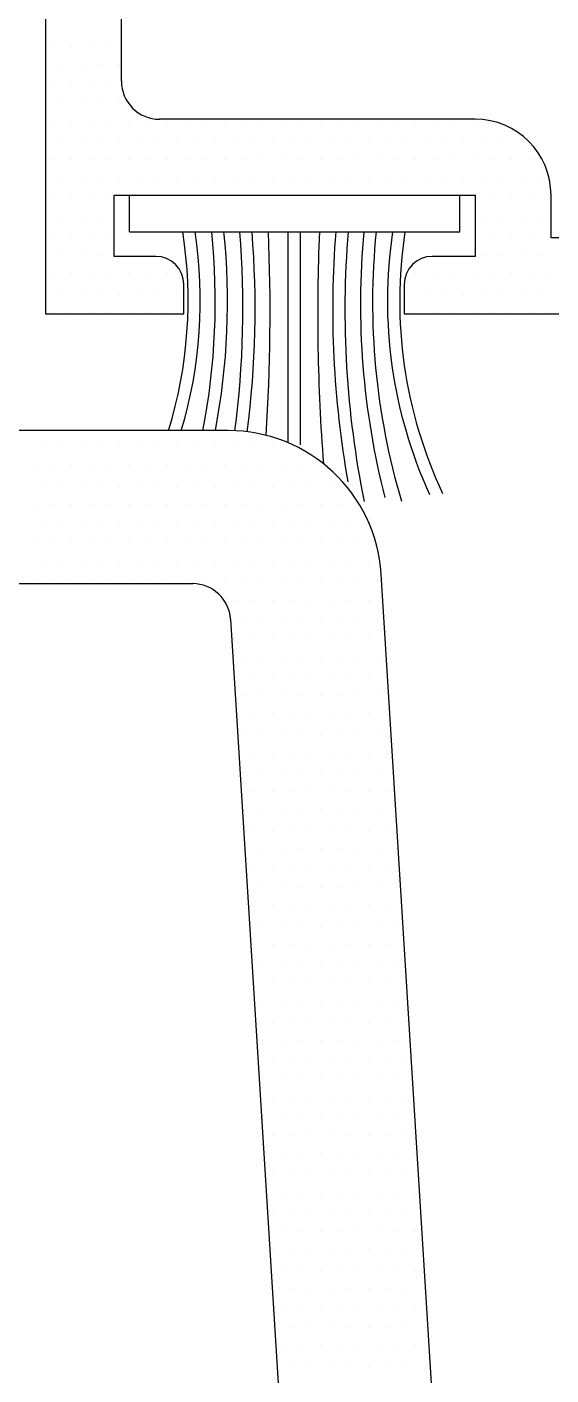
# Model space of a CAD drawing. Header units: inches. Extents: x 3.8 to 36.3, y 0.9 to 43.6.
# Drawn here: x 26.116 to 26.544, y 8.643 to 9.744 of the extents above; entities that cross this region are included whole.
import ezdxf

# ---------------------------------------------------------------- set-up
doc = ezdxf.new("R2010")
doc.units = ezdxf.units.IN
doc.header["$MEASUREMENT"] = 0
doc.layers.add('R-SWTS-DET1', color=1, linetype='Continuous')
doc.layers.add('R-SWTS-PAT1', color=5, linetype='Continuous')

msp = doc.modelspace()

# ---------------------------------------------------------------- linework, layer by layer
at = {"layer": 'R-SWTS-DET1', "lineweight": 30}
for p, q in [((26.13092, 10.60282), (26.13092, 9.50982)), ((26.19292, 9.69982), (26.19292, 10.17482)), ((26.48192, 9.66882), (26.22392, 9.66882)), ((26.18692, 9.55682), (26.18692, 9.60682)), ((26.18692, 9.60682), (26.48192, 9.60682)), ((26.48192, 9.60682), (26.48192, 9.55682)), ((26.54392, 9.57182), (26.54392, 9.60682)), ((26.63092, 9.57182), (26.54392, 9.57182)), ((26.22092, 9.55682), (26.18692, 9.55682)), ((26.48192, 9.55682), (26.44692, 9.55682)), ((26.24392, 9.50982), (26.24392, 9.53382)), ((26.42392, 9.53382), (26.42392, 9.50982)), ((26.13092, 9.50982), (26.24392, 9.50982)), ((26.42392, 9.50982), (26.63092, 9.50982)), ((26.28025, 9.41457), (24.39005, 9.41457)), ((26.28025, 9.41457), (26.28025, 9.41457)), ((26.50499, 7.6975), (26.40505, 9.29737)), ((24.92605, 9.28957), (26.25113, 9.28957)), ((26.28207, 9.2605), (26.37193, 7.8225))]:
    msp.add_line(p, q, dxfattribs=at)
at = {"layer": 'R-SWTS-DET1'}
for p, q in [((26.19942, 9.57682), (26.19942, 9.60682)), ((26.19942, 9.60682), (26.46942, 9.60682)), ((26.46942, 9.57682), (26.46942, 9.60682)), ((26.19942, 9.57682), (26.46942, 9.57682)), ((26.32883, 9.57682), (26.32883, 9.40474)), ((26.33883, 9.57682), (26.33883, 9.40303))]:
    msp.add_line(p, q, dxfattribs=at)
at = {"layer": 'R-SWTS-DET1', "lineweight": 30}
for centre, radius, start, end in [((26.22392, 9.69982), 0.031, 179.99982, 270), ((26.48192, 9.60682), 0.062, 0.00035, 89.99946), ((26.22092, 9.53382), 0.023, 0.00123, 89.99702), ((26.44692, 9.53382), 0.023, 90.00298, 179.99877), ((26.28024, 9.28951), 0.12506, 3.60486, 89.9927), ((26.25113, 9.25857), 0.031, 3.57585, 90)]:
    msp.add_arc(centre, radius, start, end, dxfattribs=at)
at = {"layer": 'R-SWTS-DET1'}
for centre, radius, start, end in [((25.88611, 9.521), 0.36131, 342.86841, 8.88749), ((25.88615, 9.52099), 0.37127, 343.34337, 8.64891), ((25.71308, 9.51988), 0.5565, 349.09183, 5.87289), ((25.71313, 9.51987), 0.56646, 349.2866, 5.7701), ((25.52198, 9.51394), 0.77017, 352.57785, 4.68317), ((25.52204, 9.51393), 0.78012, 352.61143, 4.62376), ((24.73598, 9.51089), 1.57841, 356.35979, 2.39405), ((27.97199, 9.51011), 1.61872, 177.63817, 184.34382), ((27.16519, 9.51321), 0.79968, 175.43766, 190.12296), ((27.16516, 9.51321), 0.78965, 175.37929, 191.4361), ((27.02458, 9.51788), 0.63636, 174.68508, 194.36775), ((26.96845, 9.51923), 0.57036, 174.20433, 196.52509), ((26.79019, 9.52038), 0.37995, 171.45668, 204.56241), ((26.79016, 9.52037), 0.36992, 171.22226, 205.12883)]:
    msp.add_arc(centre, radius, start, end, dxfattribs=at)
at = {"layer": 'R-SWTS-PAT1'}
for p, q in [((26.13661, 9.72933), (26.13661, 9.72933)), ((26.15224, 9.72933), (26.15224, 9.72933)), ((26.16786, 9.72933), (26.16786, 9.72933)), ((26.18349, 9.72933), (26.18349, 9.72933)), ((26.14443, 9.71371), (26.14443, 9.71371)), ((26.16005, 9.71371), (26.16005, 9.71371)), ((26.17568, 9.71371), (26.17568, 9.71371)), ((26.1913, 9.71371), (26.1913, 9.71371)), ((26.13661, 9.69808), (26.13661, 9.69808)), ((26.15224, 9.69808), (26.15224, 9.69808)), ((26.16786, 9.69808), (26.16786, 9.69808)), ((26.18349, 9.69808), (26.18349, 9.69808)), ((26.14443, 9.68246), (26.14443, 9.68246)), ((26.16005, 9.68246), (26.16005, 9.68246)), ((26.17568, 9.68246), (26.17568, 9.68246)), ((26.1913, 9.68246), (26.1913, 9.68246)), ((26.13661, 9.66683), (26.13661, 9.66683)), ((26.15224, 9.66683), (26.15224, 9.66683)), ((26.16786, 9.66683), (26.16786, 9.66683)), ((26.18349, 9.66683), (26.18349, 9.66683)), ((26.19911, 9.66683), (26.19911, 9.66683)), ((26.21474, 9.66683), (26.21474, 9.66683)), ((26.23036, 9.66683), (26.23036, 9.66683)), ((26.24599, 9.66683), (26.24599, 9.66683)), ((26.26161, 9.66683), (26.26161, 9.66683)), ((26.27724, 9.66683), (26.27724, 9.66683)), ((26.29286, 9.66683), (26.29286, 9.66683)), ((26.30849, 9.66683), (26.30849, 9.66683)), ((26.32411, 9.66683), (26.32411, 9.66683)), ((26.33974, 9.66683), (26.33974, 9.66683)), ((26.35536, 9.66683), (26.35536, 9.66683)), ((26.37099, 9.66683), (26.37099, 9.66683)), ((26.38661, 9.66683), (26.38661, 9.66683)), ((26.40224, 9.66683), (26.40224, 9.66683)), ((26.41786, 9.66683), (26.41786, 9.66683)), ((26.43349, 9.66683), (26.43349, 9.66683)), ((26.44911, 9.66683), (26.44911, 9.66683)), ((26.46474, 9.66683), (26.46474, 9.66683)), ((26.48036, 9.66683), (26.48036, 9.66683)), ((26.49599, 9.66683), (26.49599, 9.66683)), ((26.14443, 9.65121), (26.14443, 9.65121)), ((26.16005, 9.65121), (26.16005, 9.65121)), ((26.17568, 9.65121), (26.17568, 9.65121)), ((26.1913, 9.65121), (26.1913, 9.65121)), ((26.20693, 9.65121), (26.20693, 9.65121)), ((26.22255, 9.65121), (26.22255, 9.65121)), ((26.23818, 9.65121), (26.23818, 9.65121)), ((26.2538, 9.65121), (26.2538, 9.65121)), ((26.26943, 9.65121), (26.26943, 9.65121)), ((26.28505, 9.65121), (26.28505, 9.65121)), ((26.30068, 9.65121), (26.30068, 9.65121)), ((26.3163, 9.65121), (26.3163, 9.65121)), ((26.33193, 9.65121), (26.33193, 9.65121)), ((26.34755, 9.65121), (26.34755, 9.65121)), ((26.36318, 9.65121), (26.36318, 9.65121)), ((26.3788, 9.65121), (26.3788, 9.65121)), ((26.39443, 9.65121), (26.39443, 9.65121)), ((26.41005, 9.65121), (26.41005, 9.65121)), ((26.42568, 9.65121), (26.42568, 9.65121)), ((26.4413, 9.65121), (26.4413, 9.65121)), ((26.45693, 9.65121), (26.45693, 9.65121)), ((26.47255, 9.65121), (26.47255, 9.65121)), ((26.48818, 9.65121), (26.48818, 9.65121)), ((26.5038, 9.65121), (26.5038, 9.65121)), ((26.51943, 9.65121), (26.51943, 9.65121)), ((26.13661, 9.63558), (26.13661, 9.63558)), ((26.15224, 9.63558), (26.15224, 9.63558)), ((26.16786, 9.63558), (26.16786, 9.63558)), ((26.18349, 9.63558), (26.18349, 9.63558)), ((26.19911, 9.63558), (26.19911, 9.63558)), ((26.21474, 9.63558), (26.21474, 9.63558)), ((26.23036, 9.63558), (26.23036, 9.63558)), ((26.24599, 9.63558), (26.24599, 9.63558)), ((26.26161, 9.63558), (26.26161, 9.63558)), ((26.27724, 9.63558), (26.27724, 9.63558)), ((26.29286, 9.63558), (26.29286, 9.63558)), ((26.30849, 9.63558), (26.30849, 9.63558)), ((26.32411, 9.63558), (26.32411, 9.63558)), ((26.33974, 9.63558), (26.33974, 9.63558)), ((26.35536, 9.63558), (26.35536, 9.63558)), ((26.37099, 9.63558), (26.37099, 9.63558)), ((26.38661, 9.63558), (26.38661, 9.63558)), ((26.40224, 9.63558), (26.40224, 9.63558)), ((26.41786, 9.63558), (26.41786, 9.63558)), ((26.43349, 9.63558), (26.43349, 9.63558)), ((26.44911, 9.63558), (26.44911, 9.63558)), ((26.46474, 9.63558), (26.46474, 9.63558)), ((26.48036, 9.63558), (26.48036, 9.63558)), ((26.49599, 9.63558), (26.49599, 9.63558)), ((26.51161, 9.63558), (26.51161, 9.63558)), ((26.52724, 9.63558), (26.52724, 9.63558)), ((26.14443, 9.61996), (26.14443, 9.61996)), ((26.16005, 9.61996), (26.16005, 9.61996)), ((26.17568, 9.61996), (26.17568, 9.61996)), ((26.1913, 9.61996), (26.1913, 9.61996)), ((26.20693, 9.61996), (26.20693, 9.61996)), ((26.22255, 9.61996), (26.22255, 9.61996)), ((26.23818, 9.61996), (26.23818, 9.61996)), ((26.2538, 9.61996), (26.2538, 9.61996)), ((26.26943, 9.61996), (26.26943, 9.61996)), ((26.28505, 9.61996), (26.28505, 9.61996)), ((26.30068, 9.61996), (26.30068, 9.61996)), ((26.3163, 9.61996), (26.3163, 9.61996)), ((26.33193, 9.61996), (26.33193, 9.61996)), ((26.34755, 9.61996), (26.34755, 9.61996)), ((26.36318, 9.61996), (26.36318, 9.61996)), ((26.3788, 9.61996), (26.3788, 9.61996)), ((26.39443, 9.61996), (26.39443, 9.61996)), ((26.41005, 9.61996), (26.41005, 9.61996)), ((26.42568, 9.61996), (26.42568, 9.61996)), ((26.4413, 9.61996), (26.4413, 9.61996)), ((26.45693, 9.61996), (26.45693, 9.61996)), ((26.47255, 9.61996), (26.47255, 9.61996)), ((26.48818, 9.61996), (26.48818, 9.61996)), ((26.5038, 9.61996), (26.5038, 9.61996)), ((26.51943, 9.61996), (26.51943, 9.61996)), ((26.53505, 9.61996), (26.53505, 9.61996)), ((26.13661, 9.60433), (26.13661, 9.60433)), ((26.15224, 9.60433), (26.15224, 9.60433)), ((26.16786, 9.60433), (26.16786, 9.60433)), ((26.18349, 9.60433), (26.18349, 9.60433)), ((26.49599, 9.60433), (26.49599, 9.60433)), ((26.51161, 9.60433), (26.51161, 9.60433)), ((26.52724, 9.60433), (26.52724, 9.60433)), ((26.54286, 9.60433), (26.54286, 9.60433)), ((26.14443, 9.58871), (26.14443, 9.58871)), ((26.16005, 9.58871), (26.16005, 9.58871)), ((26.17568, 9.58871), (26.17568, 9.58871)), ((26.48818, 9.58871), (26.48818, 9.58871)), ((26.5038, 9.58871), (26.5038, 9.58871)), ((26.51943, 9.58871), (26.51943, 9.58871)), ((26.53505, 9.58871), (26.53505, 9.58871)), ((26.13661, 9.57308), (26.13661, 9.57308)), ((26.15224, 9.57308), (26.15224, 9.57308)), ((26.16786, 9.57308), (26.16786, 9.57308)), ((26.18349, 9.57308), (26.18349, 9.57308)), ((26.49599, 9.57308), (26.49599, 9.57308)), ((26.51161, 9.57308), (26.51161, 9.57308)), ((26.52724, 9.57308), (26.52724, 9.57308)), ((26.54286, 9.57308), (26.54286, 9.57308)), ((26.14443, 9.55746), (26.14443, 9.55746)), ((26.16005, 9.55746), (26.16005, 9.55746)), ((26.17568, 9.55746), (26.17568, 9.55746)), ((26.48818, 9.55746), (26.48818, 9.55746)), ((26.5038, 9.55746), (26.5038, 9.55746)), ((26.51943, 9.55746), (26.51943, 9.55746)), ((26.53505, 9.55746), (26.53505, 9.55746)), ((26.13661, 9.54183), (26.13661, 9.54183)), ((26.15224, 9.54183), (26.15224, 9.54183)), ((26.16786, 9.54183), (26.16786, 9.54183)), ((26.18349, 9.54183), (26.18349, 9.54183)), ((26.19911, 9.54183), (26.19911, 9.54183)), ((26.21474, 9.54183), (26.21474, 9.54183)), ((26.23036, 9.54183), (26.23036, 9.54183)), ((26.43349, 9.54183), (26.43349, 9.54183)), ((26.44911, 9.54183), (26.44911, 9.54183)), ((26.46474, 9.54183), (26.46474, 9.54183)), ((26.48036, 9.54183), (26.48036, 9.54183)), ((26.49599, 9.54183), (26.49599, 9.54183)), ((26.51161, 9.54183), (26.51161, 9.54183)), ((26.52724, 9.54183), (26.52724, 9.54183)), ((26.54286, 9.54183), (26.54286, 9.54183)), ((26.14443, 9.52621), (26.14443, 9.52621)), ((26.16005, 9.52621), (26.16005, 9.52621)), ((26.17568, 9.52621), (26.17568, 9.52621)), ((26.1913, 9.52621), (26.1913, 9.52621)), ((26.20693, 9.52621), (26.20693, 9.52621)), ((26.22255, 9.52621), (26.22255, 9.52621)), ((26.23818, 9.52621), (26.23818, 9.52621)), ((26.42568, 9.52621), (26.42568, 9.52621)), ((26.4413, 9.52621), (26.4413, 9.52621)), ((26.45693, 9.52621), (26.45693, 9.52621)), ((26.47255, 9.52621), (26.47255, 9.52621)), ((26.48818, 9.52621), (26.48818, 9.52621)), ((26.5038, 9.52621), (26.5038, 9.52621)), ((26.51943, 9.52621), (26.51943, 9.52621)), ((26.53505, 9.52621), (26.53505, 9.52621)), ((26.13661, 9.51058), (26.13661, 9.51058)), ((26.15224, 9.51058), (26.15224, 9.51058)), ((26.16786, 9.51058), (26.16786, 9.51058)), ((26.18349, 9.51058), (26.18349, 9.51058)), ((26.19911, 9.51058), (26.19911, 9.51058)), ((26.21474, 9.51058), (26.21474, 9.51058)), ((26.23036, 9.51058), (26.23036, 9.51058)), ((26.43349, 9.51058), (26.43349, 9.51058)), ((26.44911, 9.51058), (26.44911, 9.51058)), ((26.46474, 9.51058), (26.46474, 9.51058)), ((26.48036, 9.51058), (26.48036, 9.51058)), ((26.49599, 9.51058), (26.49599, 9.51058)), ((26.51161, 9.51058), (26.51161, 9.51058)), ((26.52724, 9.51058), (26.52724, 9.51058)), ((26.54286, 9.51058), (26.54286, 9.51058)), ((26.1288, 9.40121), (26.1288, 9.40121)), ((26.14443, 9.40121), (26.14443, 9.40121)), ((26.16005, 9.40121), (26.16005, 9.40121)), ((26.17568, 9.40121), (26.17568, 9.40121)), ((26.1913, 9.40121), (26.1913, 9.40121)), ((26.20693, 9.40121), (26.20693, 9.40121)), ((26.22255, 9.40121), (26.22255, 9.40121)), ((26.23818, 9.40121), (26.23818, 9.40121)), ((26.2538, 9.40121), (26.2538, 9.40121)), ((26.26943, 9.40121), (26.26943, 9.40121)), ((26.28505, 9.40121), (26.28505, 9.40121)), ((26.30068, 9.40121), (26.30068, 9.40121)), ((26.3163, 9.40121), (26.3163, 9.40121)), ((26.33193, 9.40121), (26.33193, 9.40121)), ((26.12099, 9.38558), (26.12099, 9.38558)), ((26.13661, 9.38558), (26.13661, 9.38558)), ((26.15224, 9.38558), (26.15224, 9.38558)), ((26.16786, 9.38558), (26.16786, 9.38558)), ((26.18349, 9.38558), (26.18349, 9.38558)), ((26.19911, 9.38558), (26.19911, 9.38558)), ((26.21474, 9.38558), (26.21474, 9.38558)), ((26.23036, 9.38558), (26.23036, 9.38558)), ((26.24599, 9.38558), (26.24599, 9.38558)), ((26.26161, 9.38558), (26.26161, 9.38558)), ((26.27724, 9.38558), (26.27724, 9.38558)), ((26.29286, 9.38558), (26.29286, 9.38558)), ((26.30849, 9.38558), (26.30849, 9.38558)), ((26.32411, 9.38558), (26.32411, 9.38558)), ((26.33974, 9.38558), (26.33974, 9.38558)), ((26.35536, 9.38558), (26.35536, 9.38558)), ((26.1288, 9.36996), (26.1288, 9.36996)), ((26.14443, 9.36996), (26.14443, 9.36996)), ((26.16005, 9.36996), (26.16005, 9.36996)), ((26.17568, 9.36996), (26.17568, 9.36996)), ((26.1913, 9.36996), (26.1913, 9.36996)), ((26.20693, 9.36996), (26.20693, 9.36996)), ((26.22255, 9.36996), (26.22255, 9.36996)), ((26.23818, 9.36996), (26.23818, 9.36996)), ((26.2538, 9.36996), (26.2538, 9.36996)), ((26.26943, 9.36996), (26.26943, 9.36996)), ((26.28505, 9.36996), (26.28505, 9.36996)), ((26.30068, 9.36996), (26.30068, 9.36996)), ((26.3163, 9.36996), (26.3163, 9.36996)), ((26.33193, 9.36996), (26.33193, 9.36996)), ((26.34755, 9.36996), (26.34755, 9.36996)), ((26.36318, 9.36996), (26.36318, 9.36996)), ((26.12099, 9.35433), (26.12099, 9.35433)), ((26.13661, 9.35433), (26.13661, 9.35433)), ((26.15224, 9.35433), (26.15224, 9.35433)), ((26.16786, 9.35433), (26.16786, 9.35433)), ((26.18349, 9.35433), (26.18349, 9.35433)), ((26.19911, 9.35433), (26.19911, 9.35433)), ((26.21474, 9.35433), (26.21474, 9.35433)), ((26.23036, 9.35433), (26.23036, 9.35433)), ((26.24599, 9.35433), (26.24599, 9.35433)), ((26.26161, 9.35433), (26.26161, 9.35433)), ((26.27724, 9.35433), (26.27724, 9.35433)), ((26.29286, 9.35433), (26.29286, 9.35433)), ((26.30849, 9.35433), (26.30849, 9.35433)), ((26.32411, 9.35433), (26.32411, 9.35433)), ((26.33974, 9.35433), (26.33974, 9.35433)), ((26.35536, 9.35433), (26.35536, 9.35433)), ((26.37099, 9.35433), (26.37099, 9.35433)), ((26.38661, 9.35433), (26.38661, 9.35433)), ((26.1288, 9.33871), (26.1288, 9.33871)), ((26.14443, 9.33871), (26.14443, 9.33871)), ((26.16005, 9.33871), (26.16005, 9.33871)), ((26.17568, 9.33871), (26.17568, 9.33871)), ((26.1913, 9.33871), (26.1913, 9.33871)), ((26.20693, 9.33871), (26.20693, 9.33871)), ((26.22255, 9.33871), (26.22255, 9.33871)), ((26.23818, 9.33871), (26.23818, 9.33871)), ((26.2538, 9.33871), (26.2538, 9.33871)), ((26.26943, 9.33871), (26.26943, 9.33871)), ((26.28505, 9.33871), (26.28505, 9.33871)), ((26.30068, 9.33871), (26.30068, 9.33871)), ((26.3163, 9.33871), (26.3163, 9.33871)), ((26.33193, 9.33871), (26.33193, 9.33871)), ((26.34755, 9.33871), (26.34755, 9.33871)), ((26.36318, 9.33871), (26.36318, 9.33871)), ((26.3788, 9.33871), (26.3788, 9.33871)), ((26.39443, 9.33871), (26.39443, 9.33871)), ((26.12099, 9.32308), (26.12099, 9.32308)), ((26.13661, 9.32308), (26.13661, 9.32308)), ((26.15224, 9.32308), (26.15224, 9.32308)), ((26.16786, 9.32308), (26.16786, 9.32308)), ((26.18349, 9.32308), (26.18349, 9.32308)), ((26.19911, 9.32308), (26.19911, 9.32308)), ((26.21474, 9.32308), (26.21474, 9.32308)), ((26.23036, 9.32308), (26.23036, 9.32308)), ((26.24599, 9.32308), (26.24599, 9.32308)), ((26.26161, 9.32308), (26.26161, 9.32308)), ((26.27724, 9.32308), (26.27724, 9.32308)), ((26.29286, 9.32308), (26.29286, 9.32308)), ((26.30849, 9.32308), (26.30849, 9.32308)), ((26.32411, 9.32308), (26.32411, 9.32308)), ((26.33974, 9.32308), (26.33974, 9.32308)), ((26.35536, 9.32308), (26.35536, 9.32308)), ((26.37099, 9.32308), (26.37099, 9.32308)), ((26.38661, 9.32308), (26.38661, 9.32308)), ((26.1288, 9.30746), (26.1288, 9.30746)), ((26.14443, 9.30746), (26.14443, 9.30746)), ((26.16005, 9.30746), (26.16005, 9.30746)), ((26.17568, 9.30746), (26.17568, 9.30746)), ((26.1913, 9.30746), (26.1913, 9.30746)), ((26.20693, 9.30746), (26.20693, 9.30746)), ((26.22255, 9.30746), (26.22255, 9.30746)), ((26.23818, 9.30746), (26.23818, 9.30746)), ((26.2538, 9.30746), (26.2538, 9.30746)), ((26.26943, 9.30746), (26.26943, 9.30746)), ((26.28505, 9.30746), (26.28505, 9.30746)), ((26.30068, 9.30746), (26.30068, 9.30746)), ((26.3163, 9.30746), (26.3163, 9.30746)), ((26.33193, 9.30746), (26.33193, 9.30746)), ((26.34755, 9.30746), (26.34755, 9.30746)), ((26.36318, 9.30746), (26.36318, 9.30746)), ((26.3788, 9.30746), (26.3788, 9.30746)), ((26.39443, 9.30746), (26.39443, 9.30746)), ((26.12099, 9.29183), (26.12099, 9.29183)), ((26.13661, 9.29183), (26.13661, 9.29183)), ((26.15224, 9.29183), (26.15224, 9.29183)), ((26.16786, 9.29183), (26.16786, 9.29183)), ((26.18349, 9.29183), (26.18349, 9.29183)), ((26.19911, 9.29183), (26.19911, 9.29183)), ((26.21474, 9.29183), (26.21474, 9.29183)), ((26.23036, 9.29183), (26.23036, 9.29183)), ((26.24599, 9.29183), (26.24599, 9.29183)), ((26.26161, 9.29183), (26.26161, 9.29183)), ((26.27724, 9.29183), (26.27724, 9.29183)), ((26.29286, 9.29183), (26.29286, 9.29183)), ((26.30849, 9.29183), (26.30849, 9.29183)), ((26.32411, 9.29183), (26.32411, 9.29183)), ((26.33974, 9.29183), (26.33974, 9.29183)), ((26.35536, 9.29183), (26.35536, 9.29183)), ((26.37099, 9.29183), (26.37099, 9.29183)), ((26.38661, 9.29183), (26.38661, 9.29183)), ((26.40224, 9.29183), (26.40224, 9.29183)), ((26.28505, 9.27621), (26.28505, 9.27621)), ((26.30068, 9.27621), (26.30068, 9.27621)), ((26.3163, 9.27621), (26.3163, 9.27621)), ((26.33193, 9.27621), (26.33193, 9.27621)), ((26.34755, 9.27621), (26.34755, 9.27621)), ((26.36318, 9.27621), (26.36318, 9.27621)), ((26.3788, 9.27621), (26.3788, 9.27621)), ((26.39443, 9.27621), (26.39443, 9.27621)), ((26.29286, 9.26058), (26.29286, 9.26058)), ((26.30849, 9.26058), (26.30849, 9.26058)), ((26.32411, 9.26058), (26.32411, 9.26058)), ((26.33974, 9.26058), (26.33974, 9.26058)), ((26.35536, 9.26058), (26.35536, 9.26058)), ((26.37099, 9.26058), (26.37099, 9.26058)), ((26.38661, 9.26058), (26.38661, 9.26058)), ((26.40224, 9.26058), (26.40224, 9.26058)), ((26.28505, 9.24496), (26.28505, 9.24496)), ((26.30068, 9.24496), (26.30068, 9.24496)), ((26.3163, 9.24496), (26.3163, 9.24496)), ((26.33193, 9.24496), (26.33193, 9.24496)), ((26.34755, 9.24496), (26.34755, 9.24496)), ((26.36318, 9.24496), (26.36318, 9.24496)), ((26.3788, 9.24496), (26.3788, 9.24496)), ((26.39443, 9.24496), (26.39443, 9.24496)), ((26.29286, 9.22933), (26.29286, 9.22933)), ((26.30849, 9.22933), (26.30849, 9.22933)), ((26.32411, 9.22933), (26.32411, 9.22933)), ((26.33974, 9.22933), (26.33974, 9.22933)), ((26.35536, 9.22933), (26.35536, 9.22933)), ((26.37099, 9.22933), (26.37099, 9.22933)), ((26.38661, 9.22933), (26.38661, 9.22933)), ((26.40224, 9.22933), (26.40224, 9.22933)), ((26.28505, 9.21371), (26.28505, 9.21371)), ((26.30068, 9.21371), (26.30068, 9.21371)), ((26.3163, 9.21371), (26.3163, 9.21371)), ((26.33193, 9.21371), (26.33193, 9.21371)), ((26.34755, 9.21371), (26.34755, 9.21371)), ((26.36318, 9.21371), (26.36318, 9.21371)), ((26.3788, 9.21371), (26.3788, 9.21371)), ((26.39443, 9.21371), (26.39443, 9.21371)), ((26.41005, 9.21371), (26.41005, 9.21371)), ((26.29286, 9.19808), (26.29286, 9.19808)), ((26.30849, 9.19808), (26.30849, 9.19808)), ((26.32411, 9.19808), (26.32411, 9.19808)), ((26.33974, 9.19808), (26.33974, 9.19808)), ((26.35536, 9.19808), (26.35536, 9.19808)), ((26.37099, 9.19808), (26.37099, 9.19808)), ((26.38661, 9.19808), (26.38661, 9.19808)), ((26.40224, 9.19808), (26.40224, 9.19808)), ((26.30068, 9.18246), (26.30068, 9.18246)), ((26.3163, 9.18246), (26.3163, 9.18246)), ((26.33193, 9.18246), (26.33193, 9.18246)), ((26.34755, 9.18246), (26.34755, 9.18246)), ((26.36318, 9.18246), (26.36318, 9.18246)), ((26.3788, 9.18246), (26.3788, 9.18246)), ((26.39443, 9.18246), (26.39443, 9.18246)), ((26.41005, 9.18246), (26.41005, 9.18246)), ((26.29286, 9.16683), (26.29286, 9.16683)), ((26.30849, 9.16683), (26.30849, 9.16683)), ((26.32411, 9.16683), (26.32411, 9.16683)), ((26.33974, 9.16683), (26.33974, 9.16683)), ((26.35536, 9.16683), (26.35536, 9.16683)), ((26.37099, 9.16683), (26.37099, 9.16683)), ((26.38661, 9.16683), (26.38661, 9.16683)), ((26.40224, 9.16683), (26.40224, 9.16683)), ((26.30068, 9.15121), (26.30068, 9.15121)), ((26.3163, 9.15121), (26.3163, 9.15121)), ((26.33193, 9.15121), (26.33193, 9.15121)), ((26.34755, 9.15121), (26.34755, 9.15121)), ((26.36318, 9.15121), (26.36318, 9.15121)), ((26.3788, 9.15121), (26.3788, 9.15121)), ((26.39443, 9.15121), (26.39443, 9.15121)), ((26.41005, 9.15121), (26.41005, 9.15121)), ((26.29286, 9.13558), (26.29286, 9.13558)), ((26.30849, 9.13558), (26.30849, 9.13558)), ((26.32411, 9.13558), (26.32411, 9.13558)), ((26.33974, 9.13558), (26.33974, 9.13558)), ((26.35536, 9.13558), (26.35536, 9.13558)), ((26.37099, 9.13558), (26.37099, 9.13558)), ((26.38661, 9.13558), (26.38661, 9.13558)), ((26.40224, 9.13558), (26.40224, 9.13558)), ((26.30068, 9.11996), (26.30068, 9.11996)), ((26.3163, 9.11996), (26.3163, 9.11996)), ((26.33193, 9.11996), (26.33193, 9.11996)), ((26.34755, 9.11996), (26.34755, 9.11996)), ((26.36318, 9.11996), (26.36318, 9.11996)), ((26.3788, 9.11996), (26.3788, 9.11996)), ((26.39443, 9.11996), (26.39443, 9.11996)), ((26.41005, 9.11996), (26.41005, 9.11996)), ((26.29286, 9.10433), (26.29286, 9.10433)), ((26.30849, 9.10433), (26.30849, 9.10433)), ((26.32411, 9.10433), (26.32411, 9.10433)), ((26.33974, 9.10433), (26.33974, 9.10433)), ((26.35536, 9.10433), (26.35536, 9.10433)), ((26.37099, 9.10433), (26.37099, 9.10433)), ((26.38661, 9.10433), (26.38661, 9.10433)), ((26.40224, 9.10433), (26.40224, 9.10433)), ((26.30068, 9.08871), (26.30068, 9.08871)), ((26.3163, 9.08871), (26.3163, 9.08871)), ((26.33193, 9.08871), (26.33193, 9.08871)), ((26.34755, 9.08871), (26.34755, 9.08871)), ((26.36318, 9.08871), (26.36318, 9.08871)), ((26.3788, 9.08871), (26.3788, 9.08871)), ((26.39443, 9.08871), (26.39443, 9.08871)), ((26.41005, 9.08871), (26.41005, 9.08871)), ((26.30849, 9.07308), (26.30849, 9.07308)), ((26.32411, 9.07308), (26.32411, 9.07308)), ((26.33974, 9.07308), (26.33974, 9.07308)), ((26.35536, 9.07308), (26.35536, 9.07308)), ((26.37099, 9.07308), (26.37099, 9.07308)), ((26.38661, 9.07308), (26.38661, 9.07308)), ((26.40224, 9.07308), (26.40224, 9.07308)), ((26.41786, 9.07308), (26.41786, 9.07308)), ((26.30068, 9.05746), (26.30068, 9.05746)), ((26.3163, 9.05746), (26.3163, 9.05746)), ((26.33193, 9.05746), (26.33193, 9.05746)), ((26.34755, 9.05746), (26.34755, 9.05746)), ((26.36318, 9.05746), (26.36318, 9.05746)), ((26.3788, 9.05746), (26.3788, 9.05746)), ((26.39443, 9.05746), (26.39443, 9.05746)), ((26.41005, 9.05746), (26.41005, 9.05746)), ((26.30849, 9.04183), (26.30849, 9.04183)), ((26.32411, 9.04183), (26.32411, 9.04183)), ((26.33974, 9.04183), (26.33974, 9.04183)), ((26.35536, 9.04183), (26.35536, 9.04183)), ((26.37099, 9.04183), (26.37099, 9.04183)), ((26.38661, 9.04183), (26.38661, 9.04183)), ((26.40224, 9.04183), (26.40224, 9.04183)), ((26.41786, 9.04183), (26.41786, 9.04183)), ((26.30068, 9.02621), (26.30068, 9.02621)), ((26.3163, 9.02621), (26.3163, 9.02621)), ((26.33193, 9.02621), (26.33193, 9.02621)), ((26.34755, 9.02621), (26.34755, 9.02621)), ((26.36318, 9.02621), (26.36318, 9.02621)), ((26.3788, 9.02621), (26.3788, 9.02621)), ((26.39443, 9.02621), (26.39443, 9.02621)), ((26.41005, 9.02621), (26.41005, 9.02621)), ((26.30849, 9.01058), (26.30849, 9.01058)), ((26.32411, 9.01058), (26.32411, 9.01058)), ((26.33974, 9.01058), (26.33974, 9.01058)), ((26.35536, 9.01058), (26.35536, 9.01058)), ((26.37099, 9.01058), (26.37099, 9.01058)), ((26.38661, 9.01058), (26.38661, 9.01058)), ((26.40224, 9.01058), (26.40224, 9.01058)), ((26.41786, 9.01058), (26.41786, 9.01058)), ((26.30068, 8.99496), (26.30068, 8.99496)), ((26.3163, 8.99496), (26.3163, 8.99496)), ((26.33193, 8.99496), (26.33193, 8.99496)), ((26.34755, 8.99496), (26.34755, 8.99496)), ((26.36318, 8.99496), (26.36318, 8.99496)), ((26.3788, 8.99496), (26.3788, 8.99496)), ((26.39443, 8.99496), (26.39443, 8.99496)), ((26.41005, 8.99496), (26.41005, 8.99496)), ((26.30849, 8.97933), (26.30849, 8.97933)), ((26.32411, 8.97933), (26.32411, 8.97933)), ((26.33974, 8.97933), (26.33974, 8.97933)), ((26.35536, 8.97933), (26.35536, 8.97933)), ((26.37099, 8.97933), (26.37099, 8.97933)), ((26.38661, 8.97933), (26.38661, 8.97933)), ((26.40224, 8.97933), (26.40224, 8.97933)), ((26.41786, 8.97933), (26.41786, 8.97933)), ((26.30068, 8.96371), (26.30068, 8.96371)), ((26.3163, 8.96371), (26.3163, 8.96371)), ((26.33193, 8.96371), (26.33193, 8.96371)), ((26.34755, 8.96371), (26.34755, 8.96371)), ((26.36318, 8.96371), (26.36318, 8.96371)), ((26.3788, 8.96371), (26.3788, 8.96371)), ((26.39443, 8.96371), (26.39443, 8.96371)), ((26.41005, 8.96371), (26.41005, 8.96371)), ((26.42568, 8.96371), (26.42568, 8.96371)), ((26.30849, 8.94808), (26.30849, 8.94808)), ((26.32411, 8.94808), (26.32411, 8.94808)), ((26.33974, 8.94808), (26.33974, 8.94808)), ((26.35536, 8.94808), (26.35536, 8.94808)), ((26.37099, 8.94808), (26.37099, 8.94808)), ((26.38661, 8.94808), (26.38661, 8.94808)), ((26.40224, 8.94808), (26.40224, 8.94808)), ((26.41786, 8.94808), (26.41786, 8.94808)), ((26.3163, 8.93246), (26.3163, 8.93246)), ((26.33193, 8.93246), (26.33193, 8.93246)), ((26.34755, 8.93246), (26.34755, 8.93246)), ((26.36318, 8.93246), (26.36318, 8.93246)), ((26.3788, 8.93246), (26.3788, 8.93246)), ((26.39443, 8.93246), (26.39443, 8.93246)), ((26.41005, 8.93246), (26.41005, 8.93246)), ((26.42568, 8.93246), (26.42568, 8.93246)), ((26.30849, 8.91683), (26.30849, 8.91683)), ((26.32411, 8.91683), (26.32411, 8.91683)), ((26.33974, 8.91683), (26.33974, 8.91683)), ((26.35536, 8.91683), (26.35536, 8.91683)), ((26.37099, 8.91683), (26.37099, 8.91683)), ((26.38661, 8.91683), (26.38661, 8.91683)), ((26.40224, 8.91683), (26.40224, 8.91683)), ((26.41786, 8.91683), (26.41786, 8.91683)), ((26.3163, 8.90121), (26.3163, 8.90121)), ((26.33193, 8.90121), (26.33193, 8.90121)), ((26.34755, 8.90121), (26.34755, 8.90121)), ((26.36318, 8.90121), (26.36318, 8.90121)), ((26.3788, 8.90121), (26.3788, 8.90121)), ((26.39443, 8.90121), (26.39443, 8.90121)), ((26.41005, 8.90121), (26.41005, 8.90121)), ((26.42568, 8.90121), (26.42568, 8.90121)), ((26.30849, 8.88558), (26.30849, 8.88558)), ((26.32411, 8.88558), (26.32411, 8.88558)), ((26.33974, 8.88558), (26.33974, 8.88558)), ((26.35536, 8.88558), (26.35536, 8.88558)), ((26.37099, 8.88558), (26.37099, 8.88558)), ((26.38661, 8.88558), (26.38661, 8.88558)), ((26.40224, 8.88558), (26.40224, 8.88558)), ((26.41786, 8.88558), (26.41786, 8.88558)), ((26.3163, 8.86996), (26.3163, 8.86996)), ((26.33193, 8.86996), (26.33193, 8.86996)), ((26.34755, 8.86996), (26.34755, 8.86996)), ((26.36318, 8.86996), (26.36318, 8.86996)), ((26.3788, 8.86996), (26.3788, 8.86996)), ((26.39443, 8.86996), (26.39443, 8.86996)), ((26.41005, 8.86996), (26.41005, 8.86996)), ((26.42568, 8.86996), (26.42568, 8.86996)), ((26.30849, 8.85433), (26.30849, 8.85433)), ((26.32411, 8.85433), (26.32411, 8.85433)), ((26.33974, 8.85433), (26.33974, 8.85433)), ((26.35536, 8.85433), (26.35536, 8.85433)), ((26.37099, 8.85433), (26.37099, 8.85433)), ((26.38661, 8.85433), (26.38661, 8.85433)), ((26.40224, 8.85433), (26.40224, 8.85433)), ((26.41786, 8.85433), (26.41786, 8.85433)), ((26.3163, 8.83871), (26.3163, 8.83871)), ((26.33193, 8.83871), (26.33193, 8.83871)), ((26.34755, 8.83871), (26.34755, 8.83871)), ((26.36318, 8.83871), (26.36318, 8.83871)), ((26.3788, 8.83871), (26.3788, 8.83871)), ((26.39443, 8.83871), (26.39443, 8.83871)), ((26.41005, 8.83871), (26.41005, 8.83871)), ((26.42568, 8.83871), (26.42568, 8.83871)), ((26.32411, 8.82308), (26.32411, 8.82308)), ((26.33974, 8.82308), (26.33974, 8.82308)), ((26.35536, 8.82308), (26.35536, 8.82308)), ((26.37099, 8.82308), (26.37099, 8.82308)), ((26.38661, 8.82308), (26.38661, 8.82308)), ((26.40224, 8.82308), (26.40224, 8.82308)), ((26.41786, 8.82308), (26.41786, 8.82308)), ((26.43349, 8.82308), (26.43349, 8.82308)), ((26.3163, 8.80746), (26.3163, 8.80746)), ((26.33193, 8.80746), (26.33193, 8.80746)), ((26.34755, 8.80746), (26.34755, 8.80746)), ((26.36318, 8.80746), (26.36318, 8.80746)), ((26.3788, 8.80746), (26.3788, 8.80746)), ((26.39443, 8.80746), (26.39443, 8.80746)), ((26.41005, 8.80746), (26.41005, 8.80746)), ((26.42568, 8.80746), (26.42568, 8.80746)), ((26.32411, 8.79183), (26.32411, 8.79183)), ((26.33974, 8.79183), (26.33974, 8.79183)), ((26.35536, 8.79183), (26.35536, 8.79183)), ((26.37099, 8.79183), (26.37099, 8.79183)), ((26.38661, 8.79183), (26.38661, 8.79183)), ((26.40224, 8.79183), (26.40224, 8.79183)), ((26.41786, 8.79183), (26.41786, 8.79183)), ((26.43349, 8.79183), (26.43349, 8.79183)), ((26.3163, 8.77621), (26.3163, 8.77621)), ((26.33193, 8.77621), (26.33193, 8.77621)), ((26.34755, 8.77621), (26.34755, 8.77621)), ((26.36318, 8.77621), (26.36318, 8.77621)), ((26.3788, 8.77621), (26.3788, 8.77621)), ((26.39443, 8.77621), (26.39443, 8.77621)), ((26.41005, 8.77621), (26.41005, 8.77621)), ((26.42568, 8.77621), (26.42568, 8.77621)), ((26.32411, 8.76058), (26.32411, 8.76058)), ((26.33974, 8.76058), (26.33974, 8.76058)), ((26.35536, 8.76058), (26.35536, 8.76058)), ((26.37099, 8.76058), (26.37099, 8.76058)), ((26.38661, 8.76058), (26.38661, 8.76058)), ((26.40224, 8.76058), (26.40224, 8.76058)), ((26.41786, 8.76058), (26.41786, 8.76058)), ((26.43349, 8.76058), (26.43349, 8.76058)), ((26.3163, 8.74496), (26.3163, 8.74496)), ((26.33193, 8.74496), (26.33193, 8.74496)), ((26.34755, 8.74496), (26.34755, 8.74496)), ((26.36318, 8.74496), (26.36318, 8.74496)), ((26.3788, 8.74496), (26.3788, 8.74496)), ((26.39443, 8.74496), (26.39443, 8.74496)), ((26.41005, 8.74496), (26.41005, 8.74496)), ((26.42568, 8.74496), (26.42568, 8.74496)), ((26.32411, 8.72933), (26.32411, 8.72933)), ((26.33974, 8.72933), (26.33974, 8.72933)), ((26.35536, 8.72933), (26.35536, 8.72933)), ((26.37099, 8.72933), (26.37099, 8.72933)), ((26.38661, 8.72933), (26.38661, 8.72933)), ((26.40224, 8.72933), (26.40224, 8.72933)), ((26.41786, 8.72933), (26.41786, 8.72933)), ((26.43349, 8.72933), (26.43349, 8.72933)), ((26.3163, 8.71371), (26.3163, 8.71371)), ((26.33193, 8.71371), (26.33193, 8.71371)), ((26.34755, 8.71371), (26.34755, 8.71371)), ((26.36318, 8.71371), (26.36318, 8.71371)), ((26.3788, 8.71371), (26.3788, 8.71371)), ((26.39443, 8.71371), (26.39443, 8.71371)), ((26.41005, 8.71371), (26.41005, 8.71371)), ((26.42568, 8.71371), (26.42568, 8.71371)), ((26.4413, 8.71371), (26.4413, 8.71371)), ((26.32411, 8.69808), (26.32411, 8.69808)), ((26.33974, 8.69808), (26.33974, 8.69808)), ((26.35536, 8.69808), (26.35536, 8.69808)), ((26.37099, 8.69808), (26.37099, 8.69808)), ((26.38661, 8.69808), (26.38661, 8.69808)), ((26.40224, 8.69808), (26.40224, 8.69808)), ((26.41786, 8.69808), (26.41786, 8.69808)), ((26.43349, 8.69808), (26.43349, 8.69808)), ((26.33193, 8.68246), (26.33193, 8.68246)), ((26.34755, 8.68246), (26.34755, 8.68246)), ((26.36318, 8.68246), (26.36318, 8.68246)), ((26.3788, 8.68246), (26.3788, 8.68246)), ((26.39443, 8.68246), (26.39443, 8.68246)), ((26.41005, 8.68246), (26.41005, 8.68246)), ((26.42568, 8.68246), (26.42568, 8.68246)), ((26.4413, 8.68246), (26.4413, 8.68246)), ((26.32411, 8.66683), (26.32411, 8.66683)), ((26.33974, 8.66683), (26.33974, 8.66683)), ((26.35536, 8.66683), (26.35536, 8.66683)), ((26.37099, 8.66683), (26.37099, 8.66683)), ((26.38661, 8.66683), (26.38661, 8.66683)), ((26.40224, 8.66683), (26.40224, 8.66683)), ((26.41786, 8.66683), (26.41786, 8.66683)), ((26.43349, 8.66683), (26.43349, 8.66683)), ((26.33193, 8.65121), (26.33193, 8.65121)), ((26.34755, 8.65121), (26.34755, 8.65121)), ((26.36318, 8.65121), (26.36318, 8.65121)), ((26.3788, 8.65121), (26.3788, 8.65121)), ((26.39443, 8.65121), (26.39443, 8.65121)), ((26.41005, 8.65121), (26.41005, 8.65121)), ((26.42568, 8.65121), (26.42568, 8.65121)), ((26.4413, 8.65121), (26.4413, 8.65121))]:
    msp.add_line(p, q, dxfattribs=at)

doc.saveas('drawing.dxf')
